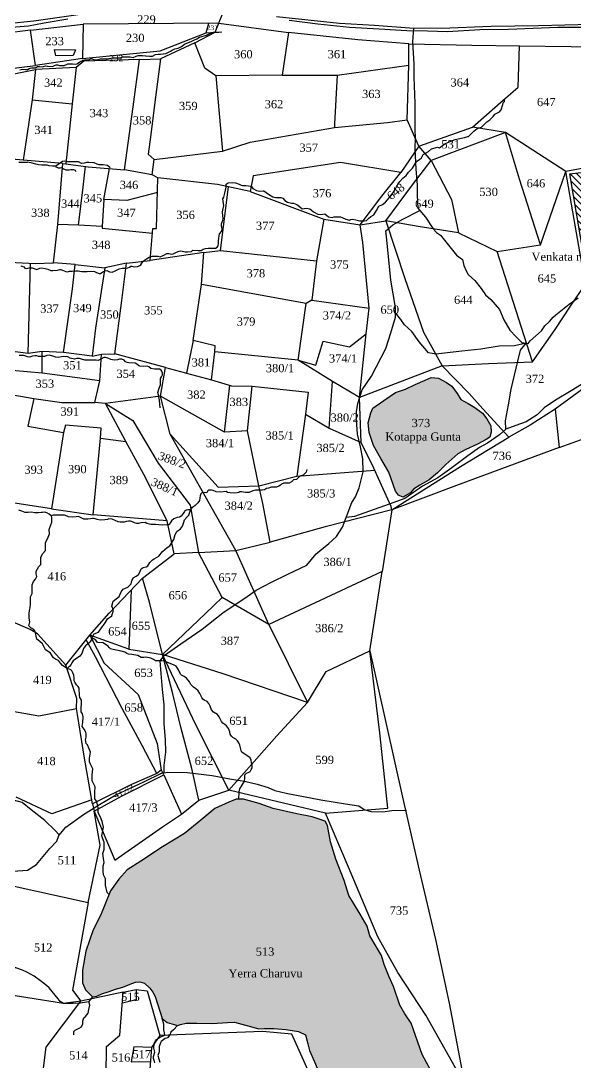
# Model space of a CAD drawing. Header units: millimetres. Extents: x 3958 to 5988, y -2486 to -161.
# Drawn here: x 5368.1 to 5594, y -1207.3 to -783.2 of the extents above; entities that cross this region are included whole.
import ezdxf

# ---------------------------------------------------------------- set-up
doc = ezdxf.new("R2010")
doc.units = ezdxf.units.MM
doc.header["$MEASUREMENT"] = 0
for name, color, linetype in [('NALA', 4, 'Continuous'), ('SURVEY_BND', 7, 'Continuous'), ('SURVEY_NO', 7, 'Continuous'), ('VILLAGE_AREA', 1, 'Continuous'), ('WATER_BODY', 4, 'Continuous')]:
    doc.layers.add(name, color=color, linetype=linetype)
doc.layers.add('ROAD', color=1, linetype='Continuous', lineweight=25)
doc.styles.get("Standard").update_dxf_attribs({"font": 'TIMES.TTF'})

msp = doc.modelspace()

# ---------------------------------------------------------------- hatches: boundary and pattern name
at = {"layer": 'VILLAGE_AREA'}
h = msp.add_hatch(dxfattribs=at)
h.set_pattern_fill('ANSI31', color=256, scale=15, angle=90, style=0)
h.paths.add_polyline_path([(5599.83, -844.58), (5591.82, -845.52), (5598.96, -887.93), (5610.33, -882.62), (5606.48, -867.25)])
h.paths.add_polyline_path([(5622.94, -863.15), (5608.82, -867.92), (5612.35, -880.35), (5617.31, -879.63), (5625.86, -874.7)])
h.paths.add_polyline_path([(5617.33, -841.98), (5602.07, -844.32), (5607.23, -865.56), (5611.71, -864.82), (5621.93, -861.01)])
h.paths.add_polyline_path([(5650.33, -839.58), (5638.18, -840.09), (5639.77, -854.74), (5652.02, -851.77)])
h.paths.add_polyline_path([(5575.06, -883.09), (5613.98, -883.09), (5613.98, -876.35), (5575.06, -876.35)], flags=9)
h.paths.add_polyline_path([(5602.44, -865.54), (5611.57, -865.54), (5611.57, -860.42), (5602.44, -860.42)], flags=24)
h.paths.add_polyline_path([(5644.21, -853.16), (5677.56, -853.16), (5677.56, -847.91), (5644.21, -847.91)], flags=9)
h.paths.add_polyline_path([(5641.75, -849.09), (5650.87, -849.09), (5650.87, -843.98), (5641.75, -843.98)], flags=24)
at = {"layer": 'WATER_BODY'}
h = msp.add_hatch(dxfattribs=at)
h.set_pattern_fill('DASH', color=256, scale=15, style=0)
h.paths.add_polyline_path([(4628, -1040.42), (4625.49, -1037.23), (4622.36, -1034.33), (4618.44, -1033.08), (4612.54, -1031.79), (4602.38, -1030.72), (4591.71, -1030.64), (4582.68, -1030.26), (4576.51, -1032.2), (4567.64, -1035.32), (4561.87, -1036.13), (4553.75, -1037.16), (4547.24, -1039.25), (4544.76, -1041.9), (4544, -1047.04), (4543.43, -1051.49), (4543.27, -1055.55), (4544.87, -1059.81), (4547.77, -1063.54), (4552.3, -1066.85), (4555.94, -1069.5), (4561.73, -1072.31), (4567.25, -1075.43), (4571.14, -1077.49), (4571.85, -1077.21), (4572.65, -1076.07), (4572.99, -1073.02), (4572.19, -1069.56), (4572.92, -1065.11), (4575.01, -1063.89), (4582.12, -1062.62), (4587.23, -1061.55), (4598.81, -1059.08), (4603.61, -1058.16), (4609.35, -1057.75), (4616.58, -1058.96), (4623.37, -1059.12), (4628.93, -1058.39), (4631.29, -1056.79), (4631.25, -1052.09), (4629.88, -1046.23)])
h.paths.add_polyline_path([(5065.71, -1042.58), (5062.89, -1039.79), (5061.06, -1034.71), (5060.4, -1025.94), (5059.88, -1019.92), (5058.74, -1012.94), (5056.33, -1008.02), (5051.13, -1003.33), (5043.66, -996.94), (5035.26, -992.91), (5029.36, -989.3), (5019.53, -982.28), (5015.18, -977.81), (5008.96, -973.28), (5002.35, -966.2), (4996.45, -957.94), (4994.27, -953.28), (4991.41, -943.46), (4989.92, -939.2), (4987.29, -937.23), (4981.06, -930.65), (4977.71, -925.55), (4971.01, -917.21), (4967.59, -914.41), (4959.3, -910.2), (4954.05, -907.98), (4949.39, -907.81), (4943.29, -906.59), (4934.7, -904.6), (4929.28, -902.5), (4920.83, -900.21), (4911.63, -898.77), (4905.87, -898.87), (4896.79, -899.99), (4885.01, -900.78), (4872.11, -904.25), (4860.63, -908.81), (4852.32, -914.04), (4846.24, -919.32), (4839.49, -926.27), (4833.41, -933.69), (4826.71, -940.9), (4819.55, -949.65), (4816.84, -956.05), (4812.15, -966.23), (4808.83, -970.24), (4802.72, -974.63), (4797.15, -977.37), (4791.51, -979.91), (4785.52, -982.66), (4783.55, -987.05), (4784.81, -991.17), (4787.09, -992.11), (4792.69, -993.21), (4798.46, -993.88), (4807.23, -994.82), (4811.5, -996.15), (4815.69, -996.7), (4820.59, -998.46), (4825.71, -1002.08), (4826.69, -1005.68), (4825.98, -1010.36), (4825.9, -1019.53), (4826.44, -1026.34), (4827.39, -1030.8), (4830.74, -1037.05), (4835.1, -1045.23), (4838.56, -1053.54), (4840.74, -1060.56), (4841.02, -1064.49), (4840.91, -1072.24), (4840.12, -1082.04), (4838.17, -1089.56), (4836.6, -1094.89), (4836.6, -1101.02), (4837.83, -1105.87), (4842.03, -1111.04), (4846.16, -1114.05), (4849.45, -1116.61), (4851.07, -1118.62), (4852.08, -1121.91), (4852.02, -1129.17), (4850.68, -1138.39), (4850.62, -1143.29), (4850.84, -1150.63), (4850.29, -1156.65), (4847.99, -1164.3), (4843.86, -1173.2), (4838.45, -1181.22), (4835.82, -1186.98), (4831.07, -1197.37), (4827.27, -1202.07), (4825.99, -1206.58), (4826.32, -1210.57), (4827.38, -1214.47), (4829.22, -1218.32), (4831.18, -1223.31), (4835.03, -1229.55), (4836.93, -1233.18), (4839.28, -1238.78), (4841.29, -1242.12), (4845.31, -1245.74), (4855.87, -1253.52), (4863.35, -1259.21), (4867.04, -1261.94), (4875.48, -1269.66), (4884.86, -1278.47), (4891.17, -1283.45), (4897.76, -1289.69), (4900.61, -1292.05), (4905.75, -1295.34), (4911.72, -1297.91), (4915.07, -1299.02), (4918.07, -1298.73), (4922.82, -1298.14), (4928.3, -1296.94), (4932.67, -1295.62), (4936.87, -1293.83), (4942.8, -1292.07), (4947.28, -1291.25), (4951.32, -1290.49), (4956.71, -1288.37), (4958.37, -1288.27), (4967.26, -1289.86), (4970.43, -1289.96), (4973.13, -1289.51), (4978.1, -1286.92), (4980.78, -1284.27), (4982.54, -1280.69), (4983.92, -1276.65), (4985.51, -1267.81), (4987.17, -1262.44), (4989.86, -1257.32), (4992.13, -1254.98), (4996.2, -1253.36), (5001.58, -1252.4), (5003.48, -1252.02), (5007.82, -1250.47), (5013.5, -1249.36), (5016.05, -1248.36), (5020.11, -1246.91), (5023.53, -1246.53), (5028.53, -1246.67), (5032.18, -1246.22), (5038.19, -1244.93), (5042.43, -1243.21), (5045.47, -1240.87), (5048.53, -1236.53), (5048.88, -1233.96), (5048.98, -1232.14), (5047.95, -1226.97), (5047.23, -1223.43), (5046.01, -1217.93), (5044.01, -1214), (5040.15, -1204.81), (5038.05, -1191.57), (5037.11, -1186.61), (5036.6, -1180.77), (5035.29, -1173.85), (5035.01, -1168.38), (5034.67, -1164.56), (5034.84, -1161.87), (5035.39, -1155.69), (5035.91, -1152.73), (5035.77, -1148.74), (5035.73, -1141.93), (5035.7, -1132.71), (5035.28, -1130.34), (5034.66, -1127.82), (5033.9, -1123.97), (5033.52, -1121.59), (5034.42, -1118.94), (5035.29, -1117.39), (5035.6, -1116.36), (5037.77, -1114.19), (5041.22, -1112.26), (5043.27, -1111.26), (5048.48, -1109.92), (5056.51, -1107.92), (5061.34, -1106.85), (5063.16, -1106.2), (5064.27, -1105.06), (5065.2, -1103.17), (5065.44, -1100.39), (5065.51, -1096.05), (5065.89, -1092.74), (5066.72, -1089.66), (5067.79, -1087.9), (5071.31, -1086.25), (5076.34, -1085.08), (5081.62, -1083.22), (5084, -1081.07), (5085.13, -1079.38), (5085.48, -1075.21), (5085.34, -1067.86), (5084.24, -1062.63), (5081.03, -1056.16), (5078.54, -1052.55), (5074.51, -1048.79), (5069.82, -1045.47)])
h.paths.add_polyline_path([(5501.79, -1139.43), (5499.92, -1133.38), (5496.5, -1124.58), (5494.24, -1117.65), (5493.06, -1110.94), (5492.11, -1109.21), (5486.76, -1107.38), (5480.59, -1106.22), (5470.97, -1103.97), (5465.17, -1101.96), (5458.83, -1100.17), (5455.83, -1100.17), (5452.87, -1101.37), (5447.2, -1104), (5441.53, -1108.76), (5434.76, -1114.21), (5425.91, -1119.66), (5417.09, -1125.48), (5411.42, -1129.03), (5408.1, -1132.83), (5404.71, -1137.55), (5400.59, -1147.54), (5397.63, -1153.49), (5394.67, -1162.11), (5393.22, -1169.81), (5393.22, -1175.02), (5394.45, -1177.84), (5397.31, -1180.69), (5399.14, -1180.51), (5401.11, -1179.46), (5404.14, -1178.6), (5406.68, -1177.64), (5409.71, -1176.81), (5412.67, -1175.58), (5414.83, -1174.68), (5416.56, -1174.62), (5418.53, -1175.18), (5420.63, -1177.21), (5421.9, -1178.78), (5422.82, -1180.63), (5423.91, -1184.04), (5425.76, -1189.5), (5427.7, -1191.13), (5430.57, -1191.96), (5432.01, -1192.44), (5433.18, -1192.02), (5435.56, -1191.42), (5439.9, -1191.4), (5446.02, -1191.55), (5452.3, -1191.11), (5455.24, -1190.99), (5459.6, -1192.31), (5465.16, -1193.7), (5467.45, -1193.58), (5471.17, -1193.58), (5476.04, -1194.01), (5481.25, -1194.82), (5484.05, -1196.23), (5485.01, -1199.91), (5485.79, -1202.58), (5487.73, -1207.26), (5490.21, -1213.01), (5491.59, -1216.16), (5492.27, -1218.52), (5493.04, -1222.18), (5493.1, -1226.22), (5492.42, -1227.82), (5491.18, -1231.19), (5488.13, -1235.48), (5487.26, -1238.11), (5485.61, -1241.26), (5484.47, -1243.14), (5482.44, -1245.92), (5480.9, -1248.7), (5479.66, -1252.07), (5479.66, -1253.99), (5479.84, -1254.35), (5480.3, -1254.32), (5481.5, -1253.91), (5482.94, -1252.52), (5485.22, -1250.7), (5488.72, -1248.25), (5491.03, -1247.11), (5493.72, -1246.08), (5496.82, -1244.36), (5498.85, -1242.48), (5501.14, -1240.84), (5502.4, -1239.7), (5504.98, -1237.7), (5508.14, -1236.54), (5510.57, -1234.33), (5513.53, -1232.55), (5516.79, -1231.39), (5518.25, -1230.69), (5520.3, -1229.3), (5522.47, -1228.7), (5525.24, -1228.73), (5527.2, -1228.61), (5527.84, -1228.17), (5528.88, -1227.65), (5529.35, -1227.54), (5537.97, -1222.52), (5537.62, -1222.04), (5537.83, -1220.45), (5537.36, -1216.79), (5536.8, -1213.8), (5535.18, -1210.7), (5531.62, -1204.17), (5527.17, -1191.4), (5524.57, -1187.67), (5522.59, -1184.08), (5519.95, -1176.49), (5518.01, -1172.34), (5516.21, -1167.53), (5515.12, -1163.9), (5510.25, -1155.82), (5509.19, -1151.88), (5506.41, -1147.06)])
h.paths.add_polyline_path([(5543.73, -931.96), (5541.53, -930.54), (5538.29, -928.72), (5535.35, -928.49), (5532.8, -929.49), (5528.75, -931.31), (5524.89, -933.2), (5520.79, -934.59), (5516.07, -937.88), (5511.59, -940.97), (5510.74, -942.9), (5509.58, -946.87), (5510.01, -950.83), (5511.78, -956.19), (5514.76, -961.44), (5518.01, -967.06), (5520.79, -974.7), (5521.99, -976.44), (5523.73, -977.21), (5526.93, -975.48), (5528.09, -973.98), (5530.65, -972.3), (5534.43, -970.17), (5537.91, -967.28), (5541.28, -963.84), (5546.11, -959.59), (5549.39, -957.74), (5554.22, -955.66), (5557.69, -953.77), (5559.16, -952.73), (5559.7, -950.68), (5559.58, -948.14), (5558.04, -945.25), (5556.26, -942.97), (5553.05, -940.62), (5550.41, -939.06), (5547.44, -937.48), (5545.89, -934.93)])
h.paths.add_polyline_path([(4582.6, -1046.84), (4593.15, -1046.84), (4593.15, -1041.59), (4582.6, -1041.59)], flags=24)
h.paths.add_polyline_path([(4913.46, -1114.79), (4957.15, -1114.79), (4957.15, -1109.64), (4913.46, -1109.64)], flags=24)
h.paths.add_polyline_path([(4924.14, -1107.02), (4930.79, -1107.02), (4930.79, -1101.9), (4924.14, -1101.9)], flags=24)
h.paths.add_polyline_path([(5451.84, -1173.78), (5483.13, -1173.78), (5483.13, -1168.51), (5451.84, -1168.51)], flags=24)
h.paths.add_polyline_path([(5463, -1164.9), (5472.12, -1164.9), (5472.12, -1159.8), (5463, -1159.8)], flags=24)
h.paths.add_polyline_path([(5515.5, -956.36), (5547.79, -956.36), (5547.79, -949.74), (5515.5, -949.74)], flags=24)
h.paths.add_polyline_path([(5526.48, -949.57), (5535.61, -949.57), (5535.61, -944.45), (5526.48, -944.45)], flags=24)

# ---------------------------------------------------------------- linework, layer by layer
at = {"layer": 'NALA'}
for points in [[(5367.76, -803.11), (5368.78, -802.86), (5370.02, -803.05), (5370.89, -803.05), (5371.55, -802.65), (5371.96, -802.43), (5372.55, -802.33), (5373.06, -802.33), (5373.98, -802.33), (5374.53, -802.05), (5374.93, -801.84), (5375.7, -801.76), (5376.85, -801.95), (5378.31, -801.56), (5379.06, -801.61), (5379.33, -801.65), (5381.09, -801.73), (5381.87, -801.32), (5382.57, -801.15), (5383.08, -801.15), (5383.85, -801.3), (5384.42, -801.3), (5385.19, -801.43), (5385.85, -801.3), (5386.72, -800.92), (5387.25, -800.67), (5388.63, -800.67), (5389.16, -800.64), (5390.31, -800.86), (5390.95, -800.62), (5391.59, -800.26), (5392.14, -799.88), (5392.96, -799.5), (5393.4, -799.14), (5394.13, -799.09), (5394.68, -799.05), (5395.12, -799.05), (5395.78, -799.07), (5396.38, -798.73), (5396.72, -798.58), (5397.95, -798.86), (5398.84, -799.12), (5399.7, -798.88), (5400.63, -798.65), (5401.29, -798.65), (5401.99, -798.65), (5403.37, -798.69), (5405.51, -798.22), (5407.04, -798.22), (5407.67, -798.22), (5408.74, -798.22), (5409.4, -797.86), (5410.42, -797.78), (5411.16, -797.78), (5412.22, -797.84), (5412.67, -797.9), (5413.92, -798.14), (5415.07, -797.54), (5415.9, -797.29), (5417.66, -797.27), (5418.88, -797.46), (5419.07, -797.46), (5420.55, -797.61), (5421.82, -797.53), (5423.05, -796.87), (5424.03, -796.7), (5425.07, -796.7), (5427.24, -796.44), (5429.07, -795.52), (5429.8, -795.1), (5430.86, -794.63), (5432.3, -794.25), (5433.64, -793.66), (5434.82, -792.67), (5436.43, -791.99), (5437.56, -791.61), (5438.11, -791.33), (5438.9, -790.93), (5439.81, -790.48), (5440.98, -789.89), (5443.73, -789.07), (5445.2, -788.27), (5446.64, -787.84), (5448.75, -787.78), (5449.98, -787.59)], [(5528.15, -786.03), (5527.76, -791.79), (5528.28, -800.83), (5528.28, -806.07), (5528.61, -816.67), (5528.61, -823.81), (5528.61, -827.74), (5528.74, -830.69), (5528.67, -835.3), (5529, -843.62), (5529.66, -850.04), (5529.66, -854.28), (5529.92, -859.52), (5532.94, -863.13), (5536.09, -867.91), (5537.46, -869.35), (5539.1, -870.46), (5545.68, -878.62), (5548.11, -880.45), (5548.63, -882.87), (5549.55, -885.04), (5550.33, -886.48), (5553.02, -888.97), (5555.65, -892.18), (5557.48, -894.73), (5559.65, -896.63), (5563.19, -900.81), (5564.96, -905), (5567.39, -909.19), (5569.88, -911.94), (5572.18, -914.17), (5574.87, -914.56), (5575.59, -913.58), (5580.24, -909.45), (5581.56, -907.42), (5583.52, -905.65), (5585.03, -903.82), (5586.15, -902.9), (5591.53, -898.62), (5595.21, -895.94)], [(5368.08, -883.03), (5369.32, -883.43), (5369.81, -883.9), (5370.6, -884.06), (5371.56, -883.76), (5372.8, -883.8), (5374.72, -884.46), (5375.94, -883.97), (5376.62, -883.73), (5378.07, -884.04), (5379.19, -884.39), (5380.43, -884.92), (5381.2, -884.88), (5383.12, -884.78), (5384.08, -884.48), (5384.45, -884.46), (5386.53, -885.21), (5387.14, -885.4), (5387.93, -885.19), (5389.08, -885.09), (5390.51, -885), (5391.54, -885), (5392.17, -885.19), (5392.99, -885.21), (5393.55, -885.21), (5395.19, -885.21), (5396.36, -885.19), (5398.2, -885.28), (5399.02, -885.65), (5400.05, -886.05), (5400.57, -886.07), (5401.6, -885.42), (5402.51, -884.98), (5403.19, -884.91), (5404.24, -885.47), (5405.34, -885.54), (5406.3, -885.09), (5408.23, -884.19), (5409.49, -883.85), (5411.1, -883.95), (5411.75, -883.77), (5412.39, -883.5), (5412.94, -883.14), (5413.33, -883.08), (5414.33, -883.32), (5415.64, -883.27), (5416.09, -883.08), (5416.59, -882.77), (5417.01, -882.51), (5417.4, -881.88), (5417.83, -881.17), (5418.46, -880.67), (5419.38, -880.09), (5420.45, -879.44), (5421.58, -879.04), (5423.06, -878.99), (5423.98, -879.02), (5424.86, -879.27), (5426.46, -878.67), (5427.62, -878.01), (5428.49, -878.01), (5429.51, -878.17), (5430.17, -878.14), (5431.06, -877.72), (5431.54, -877.38), (5432.61, -876.93), (5433.37, -876.91), (5435.03, -877.2), (5436.08, -877.2), (5437.66, -877.17), (5438.18, -876.65), (5440.38, -876.66), (5441.64, -876.77), (5442.45, -876.14), (5443.37, -875.9), (5444.45, -875.74), (5446.29, -875.74), (5447.47, -875.72), (5448.18, -875.35), (5448.5, -874.85), (5448.65, -873.8), (5448.71, -872.75), (5448.79, -871.78), (5448.94, -870.7), (5449.1, -870), (5449.99, -868.78), (5450.15, -867.73), (5449.94, -866.81), (5449.94, -865.86), (5450.49, -864.37), (5450.63, -863.55), (5450.42, -862.79), (5450.28, -860.96), (5450.63, -859.68), (5450.86, -858.5), (5450.52, -856.58), (5450.44, -855.66), (5450.86, -854.95), (5451.21, -853.39), (5451.73, -850.93), (5451.84, -849.72), (5452.65, -849.17), (5454.57, -849.01), (5455.65, -849.14), (5457.07, -849.64), (5457.91, -850.14), (5458.51, -850.3), (5459.8, -850.3), (5460.93, -850.32), (5461.82, -850.58), (5462.22, -850.77), (5462.61, -851.42), (5464.08, -852.29), (5465.53, -852.53), (5466.84, -852.45), (5467.19, -852.45), (5468.99, -853.81), (5470.8, -854.89), (5471.91, -855.13), (5474.09, -855.15), (5474.88, -855.47), (5475.72, -856.33), (5476.74, -857.07), (5478.45, -857.46), (5479.26, -857.46), (5480.53, -857.96), (5481.62, -858.84), (5482.75, -859.79), (5483.51, -859.65), (5484.48, -859.47), (5485.85, -859.71), (5486.48, -860.13), (5487.43, -860.99), (5489.11, -861.86), (5490.29, -862.07), (5491.92, -861.83), (5493.48, -862.94), (5494.92, -863.26), (5495.61, -863.02), (5496.92, -862.97), (5498.32, -862.97), (5499.08, -863.23), (5500.47, -863.97), (5501.99, -864.36), (5502.44, -864.12), (5503.41, -863.94), (5504.6, -864.18), (5506.2, -864.57), (5506.94, -864.57), (5508.07, -864.6), (5508.93, -864.54), (5509.75, -863.65), (5510.67, -862.86), (5511.91, -862.17), (5513.04, -860.47), (5513.96, -858.71), (5515.53, -857.97), (5516.74, -857), (5519, -854.32), (5520.56, -852.09), (5521.13, -850.77), (5522.11, -849.22), (5522.5, -848.67), (5523.82, -847.32), (5525.16, -846.22), (5526.08, -844.83), (5527.66, -843.17), (5529.37, -840.43), (5530.63, -839.51), (5531.37, -839.01), (5532, -837.62), (5534.21, -836.44), (5535.48, -835.32), (5537.89, -834.67), (5538.71, -834.85), (5539.94, -833.93), (5540.89, -833.28), (5542.65, -832.49), (5545.02, -831.52), (5548.83, -830.68), (5550.25, -830.28), (5550.51, -830.26), (5552.67, -828.12), (5554.09, -827.04), (5555.85, -826.52), (5556.72, -825.57), (5558.01, -824.36), (5559.22, -823.52), (5560.53, -822.19), (5561.22, -821.19), (5563.07, -820.18), (5563.8, -819.36), (5564.46, -817.29), (5564.62, -816.61), (5565.12, -815.98), (5565.17, -815.16)], [(5404.48, -842.99), (5403.43, -842.09), (5401.75, -841.8), (5400.05, -841.8), (5399.19, -841.55), (5398.07, -841.07), (5395.8, -840.9), (5394.85, -840.92), (5393.98, -841.21), (5392.89, -841.26), (5391.59, -840.65), (5390.42, -840.55), (5389.6, -840.55), (5388.57, -840.55), (5387.18, -840.55), (5385.96, -840.31), (5385.16, -840.53), (5383.94, -841.23), (5382.82, -842.06), (5382.36, -842.31), (5381.04, -842.31), (5379.65, -842.26), (5378.92, -841.97), (5377.6, -841.97), (5376.68, -841.97), (5375.38, -841.89), (5374.19, -841.6), (5372.82, -841.16), (5371.03, -840.72), (5370.66, -840.85), (5369.52, -840.85), (5368.69, -840.85), (5367.37, -840.85)], [(5390.73, -844.63), (5390.37, -844.07), (5389.54, -843.85), (5389.05, -843.85), (5388.51, -843.92), (5387.85, -844.04), (5387.12, -844.05), (5386.55, -844.05), (5386.06, -843.79), (5385.56, -843.6), (5384.68, -843.08), (5384.2, -843.12), (5383.47, -843.12), (5382.73, -842.82), (5382.36, -842.31)], [(5426.52, -1089.48), (5426.53, -1086.55), (5427.22, -1081.06), (5427.07, -1075.92), (5426.54, -1069.49), (5426.6, -1061.75), (5425.85, -1055.6), (5425.29, -1049), (5424.93, -1043.84), (5426.6, -1041.64), (5433.36, -1037), (5441.99, -1030.94), (5450.5, -1024.35), (5460.38, -1017.62), (5464.01, -1015.09), (5470.2, -1011.85), (5476.86, -1008.62), (5484.6, -1004.88), (5488.4, -1000.22), (5493.63, -996.06), (5496.8, -993.27), (5499.24, -989.48), (5502.97, -979.36), (5504.51, -977.04), (5506.01, -973.42), (5507.61, -966.92), (5507.51, -961.56), (5506.53, -956.65), (5505.3, -951.59), (5504.83, -945.74), (5504.83, -942.46), (5505.38, -939), (5507.13, -933.5), (5511.04, -927.92), (5516.85, -916.59), (5518.81, -910.29), (5520.71, -903.87), (5520.71, -899.89), (5518.89, -888.84), (5517.91, -879.13), (5517.07, -871.15), (5516.79, -868.77), (5519.66, -866.26), (5523.79, -863.95), (5530.73, -860.48)], [(5573.97, -914.43), (5569.26, -915.54), (5563.01, -915.63), (5555.53, -916.95), (5547.79, -917.74), (5537.14, -918.97), (5534.15, -918.35), (5530.36, -913.87), (5527.42, -909.71), (5524.43, -906.98), (5522.93, -904.87), (5520.71, -902.15)], [(5565.71, -949.44), (5565.56, -946.09), (5566.79, -939.58), (5567.94, -933.25), (5569.18, -927.56), (5570.56, -921.8), (5571.7, -917.38), (5573.97, -914.43)], [(5424.95, -940.78), (5424.81, -939.29), (5424.64, -937.82), (5424.32, -936.04), (5423.9, -934.61), (5424.52, -932.83), (5424.98, -931.48), (5425.02, -930.71), (5425.02, -928.9), (5425.49, -928.13), (5425.83, -927.42), (5425.89, -926.7), (5425.63, -925.87), (5425.31, -925.41), (5424.58, -925.12), (5423.78, -925.08), (5422.65, -925.08), (5421.05, -924.72), (5420.33, -924.11), (5419.56, -923.81), (5418.06, -923.95), (5416.69, -923.79), (5416.11, -923.52), (5415.36, -922.96), (5414.76, -922.64), (5412.12, -922.45), (5411.49, -922.39), (5410.83, -922.01), (5410.18, -921.36), (5409.3, -921.04), (5408.35, -921.02), (5407.5, -921.2), (5406.17, -921.4), (5404.86, -921.16), (5403.53, -920.54), (5402.59, -920.29), (5401.94, -920.29), (5400.77, -921.01), (5399.64, -921.49), (5398.84, -921.45), (5398.19, -921.33), (5397.26, -921.33), (5396.42, -921.33), (5395.71, -921.37), (5394.2, -921.37), (5392.91, -920.95), (5392, -920.67), (5390.92, -920.69), (5390.03, -920.97), (5388.24, -920.55), (5387.35, -920.08), (5385.7, -919.9), (5384.65, -920.04), (5383.52, -920.24), (5382.45, -920.14), (5381.22, -919.78), (5379.81, -919.34), (5378.72, -919.55), (5377.75, -919.85), (5376.95, -919.95), (5376.12, -919.95), (5375.37, -919.87), (5374.67, -919.69), (5373.88, -919.65), (5372.92, -919.77), (5372.03, -920.03), (5371.5, -920.15), (5370.8, -920.01), (5369.77, -919.65), (5369.19, -919.47), (5368.58, -919.45), (5367.45, -919.45)], [(5596.53, -931.34), (5592.31, -933.92), (5586, -937.72), (5581.28, -940.83), (5578.51, -943.61), (5574, -946.52), (5569.74, -948), (5565.71, -949.44), (5563.12, -951.84), (5558.26, -955.22), (5554.99, -957), (5550.29, -960.41), (5543.68, -965.19), (5538.05, -969.3), (5531.83, -972.77), (5524.6, -977.78), (5518.13, -980.09), (5504.01, -985.05), (5500.74, -985.41)], [(5484.68, -965.89), (5484.34, -966.98), (5483.15, -968.21), (5481.79, -968.68), (5480.47, -969.99), (5479.28, -970.08), (5478.39, -970.97), (5477.5, -971.52), (5476.73, -971.52), (5476.01, -971.52), (5475.29, -971.56), (5474.31, -971.9), (5473.88, -972.37), (5473.21, -972.71), (5472.36, -973.17), (5471.8, -973.17), (5471.12, -973.17), (5470.15, -973.17), (5469, -973.47), (5468.28, -973.68), (5467.43, -974.24), (5466.41, -974.36), (5465.51, -974.36), (5464.54, -974.36), (5463.69, -974.36), (5462.62, -974.58), (5461.74, -974.97), (5461.14, -975.23), (5460.05, -975.23), (5459.6, -975.23), (5458.81, -975.12), (5458.24, -975), (5457.41, -974.97), (5456.92, -975.27), (5456.32, -975.49), (5455.3, -975.61), (5453.46, -975.49), (5452.4, -975.23), (5451.8, -974.93), (5449.42, -975.12), (5447.69, -974.97), (5446.56, -974.52), (5445.81, -974.33), (5444.75, -974.33), (5444.34, -974.67), (5443.96, -975.38), (5442.79, -975.31), (5441.89, -975.49), (5441.48, -975.8), (5441.14, -976.7), (5441.1, -977.53), (5440.99, -978.54), (5440.23, -979.56), (5439.1, -980.53), (5438.5, -981.19), (5437.87, -981.59), (5437.45, -982.11), (5436.91, -982.29), (5436.14, -982.3), (5435.56, -982.52), (5434.91, -982.8), (5434.82, -983.01), (5434.32, -983.84), (5433.52, -984.91), (5432.8, -985.36), (5431.85, -985.41), (5430.54, -986.03), (5429.51, -986.84), (5429.11, -987.58), (5428.51, -988.4), (5427.59, -988.53), (5425.95, -988.59), (5424.33, -988.43), (5423.07, -988.34), (5421.06, -988.28), (5419.42, -987.86), (5418.86, -987.58), (5417.03, -987.66), (5416.02, -987.91), (5415.35, -987.91), (5414.39, -987.63), (5413.63, -987.27), (5412.77, -986.99), (5412.03, -986.96), (5411.22, -987.16), (5410.2, -987.39), (5408.67, -987.39), (5407.85, -987.29), (5405.32, -986.19), (5403.98, -986.03), (5403.42, -986.23), (5402.3, -986.4), (5400.5, -986.63), (5399.22, -986.34), (5398.44, -986), (5398.03, -985.93), (5397.31, -985.93), (5396.46, -986.06), (5395.4, -986.19), (5394.8, -986.22), (5393.8, -986.09), (5392.44, -985.42), (5391.61, -985.1), (5390.68, -985.15), (5389.27, -985.39), (5387.54, -985.21), (5387, -984.93), (5385.97, -984.57), (5385.11, -984.52), (5383.44, -984.52), (5382.25, -984.52), (5381.32, -984.59), (5380.55, -984.78)], [(5404.09, -1139.06), (5403.37, -1138.28), (5402.62, -1135.19), (5402.6, -1132.6), (5401.85, -1131.04), (5401.69, -1129.57), (5401.71, -1127.39), (5402.07, -1126.02), (5401.81, -1124.44), (5401.61, -1122.33), (5402.12, -1120.67), (5402.14, -1117.72), (5401.51, -1116.36), (5401.2, -1115.2), (5401.32, -1114.53), (5401.8, -1111.65), (5401.22, -1109.35), (5400.6, -1107.48), (5399.64, -1105.78), (5399.64, -1103.69), (5399.04, -1101.21), (5398.27, -1100.02), (5398.27, -1097.4), (5398.36, -1095.19), (5397.93, -1094.06), (5397.16, -1092.69), (5397.21, -1090.25), (5397.45, -1087.82), (5396.52, -1085.99), (5396.13, -1084.95), (5396.13, -1083.57), (5396.55, -1081.1), (5396.03, -1079.67), (5395.37, -1078.07), (5394.81, -1077.54), (5394.54, -1076.08), (5394.74, -1075), (5394.78, -1073.75), (5394.64, -1072.94), (5393.88, -1071.73), (5393.12, -1070.58), (5393.39, -1069.01), (5393.48, -1066.7), (5393.22, -1065.47), (5392.77, -1064.66), (5392.7, -1062.9), (5392.92, -1061.39), (5392.82, -1059.86), (5392.24, -1058.81), (5392.07, -1058.02), (5391.88, -1055.03), (5391.5, -1054.32), (5390.84, -1053.69), (5390.08, -1052.53), (5389.87, -1051.98), (5389.84, -1050.72), (5389.69, -1049.69), (5389.35, -1048.74), (5388.97, -1047.98), (5388.49, -1047.57), (5387.86, -1047.29), (5387.35, -1047.1), (5386.65, -1046.76), (5385.15, -1045.81), (5384.33, -1044.78), (5383.48, -1043.76), (5382.27, -1043.24), (5381.43, -1042.64), (5380.91, -1041.88), (5380.22, -1040.71), (5379.34, -1040.07), (5378.26, -1039.41), (5377.59, -1038.35), (5376.93, -1036.99), (5375.84, -1036), (5374.69, -1035.09), (5374.48, -1034.55), (5374.32, -1033.16), (5373.93, -1031.93), (5373.48, -1031.11), (5372.18, -1030.45), (5371.42, -1029.66), (5371.75, -1027.96), (5371.51, -1026.51), (5371.51, -1024.64), (5371.63, -1023.38), (5371.93, -1022.26), (5372.05, -1020.6), (5372.11, -1017.82), (5372.72, -1016.38), (5372.72, -1015.18), (5372.75, -1012.85), (5373.29, -1011.55), (5374.17, -1010.65), (5374.62, -1009.5), (5374.35, -1008.4), (5374.35, -1007.37), (5375.5, -1005.44), (5376.26, -1004.66), (5376.26, -1003.27), (5376.32, -1001.61), (5377.1, -1000.2), (5378.13, -998.94), (5378.16, -996.67), (5378.16, -995.61), (5379.01, -994.1), (5379.52, -992.86), (5379.85, -992.08), (5379.64, -990.42), (5380.43, -988.47), (5380.73, -987.41), (5380.73, -986.47), (5380.73, -985.39), (5380.55, -984.78), (5379.7, -984.12), (5378.68, -983.58), (5377.89, -983.3), (5376.99, -983.4), (5376.44, -983.46), (5375.23, -983.58), (5373.87, -983.58), (5372.4, -983.3), (5371.14, -983.39), (5369.93, -983.45), (5368.51, -982.94), (5367.33, -982.48)], [(5396.98, -1034.7), (5397.97, -1032.88), (5399.78, -1032.13), (5400.7, -1030.86), (5402.48, -1028.34), (5403.4, -1026.81), (5405.27, -1025.5), (5405.85, -1023.29), (5405.16, -1021.54), (5405.76, -1019.53), (5408.21, -1017.71), (5408.99, -1015.78), (5409.79, -1014.69), (5411.72, -1013.83), (5413.05, -1012.49), (5413.36, -1011.23), (5413.91, -1009.99), (5415.09, -1009.36), (5416.13, -1008.7), (5416.59, -1007.78), (5417.22, -1006.43), (5417.94, -1005.83), (5419.27, -1005.58), (5419.9, -1005.12), (5420.7, -1003.86), (5421.77, -1002.68), (5422.49, -1002.25), (5423.44, -1001.82), (5424.41, -1001.19), (5425.83, -999.36), (5426.78, -998.47), (5427.73, -997.66), (5428.85, -996.97), (5430.44, -994.5), (5431.08, -992.42), (5431.74, -991.24), (5433.15, -990.12), (5434.01, -988.97), (5434.59, -987.42), (5434.84, -986.36), (5435.88, -985.18), (5436.57, -984.46), (5437.45, -982.11)], [(5456.9, -1100.17), (5457.04, -1097.19), (5457.36, -1096), (5458.09, -1094.97), (5459.31, -1092.87), (5459.36, -1091.49), (5459.45, -1090.36), (5460.07, -1089.67), (5460.71, -1089.4), (5461.61, -1088.99), (5462.02, -1088.18), (5462.32, -1087.45), (5462.35, -1086.4), (5462.16, -1085.46), (5462, -1084.27), (5461.56, -1083.39), (5461.04, -1082.93), (5459.98, -1082.22), (5458.99, -1081.67), (5458.65, -1081.44), (5458, -1080.89), (5457.38, -1078.26), (5456.94, -1077.2), (5456.39, -1076.38), (5455.77, -1075.78), (5454.53, -1075.11), (5453.98, -1074.58), (5453.4, -1073.67), (5453.33, -1072.78), (5452.8, -1071.42), (5451.98, -1070.32), (5451.24, -1069.75), (5450.41, -1069.31), (5449.93, -1068.62), (5448.94, -1066.72), (5448.21, -1065.71), (5446.68, -1064.73), (5445.86, -1063.81), (5445.23, -1062.27), (5444.71, -1061.19), (5444.11, -1060.46), (5442.82, -1059.84), (5442.27, -1059.52), (5441.88, -1058.85), (5441.03, -1057.11), (5440.36, -1056.07), (5439.44, -1055.2), (5438.5, -1054.6), (5437.41, -1053.53), (5436.81, -1052.36), (5435.59, -1050.86), (5434.7, -1050.27), (5433.59, -1049.67), (5433.27, -1049.39), (5432.72, -1048.41), (5432.33, -1047.58), (5431.92, -1046.87), (5431.37, -1046.07), (5430.58, -1045.58), (5429.64, -1045.17), (5428.54, -1044.76), (5427.66, -1044.34), (5426.7, -1043.98), (5425.64, -1043.84), (5424.93, -1043.84), (5423.85, -1043.84), (5422.98, -1043.82), (5422.22, -1043.33), (5421.07, -1042.83), (5419.12, -1042.4), (5418.21, -1042.56), (5417.22, -1042.51), (5416.53, -1042.12), (5415.84, -1041.69), (5414.23, -1041.48), (5413.33, -1041.32), (5412.02, -1041.21), (5411.26, -1040.86), (5410.51, -1040.33), (5409.06, -1039.9), (5407.13, -1039.58), (5405.77, -1039.21), (5404.67, -1038.91), (5404.16, -1038.4), (5403.73, -1037.83), (5402.67, -1037.16), (5401.63, -1036.57), (5399.4, -1036.34), (5398.66, -1035.41), (5397.56, -1034.77), (5396.98, -1034.7), (5396.75, -1035.39), (5396.29, -1036.28), (5395.81, -1036.72), (5394.45, -1037.75), (5393.65, -1038.83), (5392.98, -1040.86), (5392.15, -1041.92), (5390.43, -1043.2), (5389.46, -1043.82), (5388.96, -1044.63), (5388.68, -1045.23), (5387.97, -1046.11), (5387.71, -1046.36), (5387.08, -1046.97)], [(5365.08, -1129.56), (5370.91, -1129.12), (5374.55, -1126.86), (5379.93, -1120.27), (5382.81, -1117.31), (5383.57, -1115.03), (5386.41, -1111.57), (5393.7, -1106.52), (5400.19, -1102.35), (5406.83, -1098.45), (5418.27, -1093.19), (5425.42, -1089.63), (5428.06, -1089.27), (5435.9, -1089.32), (5446.03, -1090.54), (5453.98, -1092), (5459.31, -1092.87), (5464.48, -1094.03), (5468.93, -1095.39), (5471.61, -1096.66), (5476.27, -1097.77), (5490.33, -1100.42), (5500.45, -1102.14), (5505.87, -1102.9), (5507.95, -1104.47), (5510.78, -1105.18), (5515.64, -1105.43), (5519.34, -1104.87), (5525.26, -1104.67)], [(5383.76, -1114.8), (5382.08, -1112.99), (5377.86, -1108.95), (5372.36, -1104.56), (5368.72, -1101.55), (5364.68, -1100.44), (5359.23, -1099.84), (5350.71, -1099.13), (5340.23, -1099.39), (5335.66, -1100.41), (5328.56, -1101.7), (5326.36, -1101.61), (5322.37, -1103.39), (5318.15, -1103.61), (5312.16, -1103.21), (5303.81, -1103.39), (5300.35, -1104.72), (5297.42, -1104.49)], [(5535.18, -1210.7), (5531.62, -1204.17), (5527.17, -1191.4), (5524.57, -1187.67), (5522.59, -1184.08), (5519.95, -1176.49), (5518.01, -1172.34), (5516.21, -1167.53), (5515.12, -1163.9), (5510.25, -1155.82), (5509.19, -1151.88), (5506.41, -1147.06), (5501.79, -1139.43), (5499.92, -1133.38), (5496.5, -1124.58), (5494.24, -1117.65), (5493.06, -1110.94), (5492.11, -1109.21), (5486.76, -1107.38), (5480.59, -1106.22), (5470.97, -1103.97), (5465.17, -1101.96), (5458.83, -1100.17), (5455.83, -1100.17), (5452.87, -1101.37), (5447.2, -1104), (5441.53, -1108.76), (5434.76, -1114.21), (5425.91, -1119.66), (5417.09, -1125.48), (5411.42, -1129.03), (5408.1, -1132.83), (5404.71, -1137.55), (5400.59, -1147.54), (5397.63, -1153.49), (5394.67, -1162.11), (5393.22, -1169.81), (5393.22, -1175.02), (5394.45, -1177.84), (5397.31, -1180.69), (5399.14, -1180.51), (5401.11, -1179.46), (5404.14, -1178.6), (5406.68, -1177.64), (5409.71, -1176.81), (5412.67, -1175.58), (5414.83, -1174.68), (5416.56, -1174.62), (5418.53, -1175.18), (5420.63, -1177.21), (5421.9, -1178.78), (5422.82, -1180.63), (5423.91, -1184.04), (5425.76, -1189.5), (5427.7, -1191.13), (5430.57, -1191.96), (5432.01, -1192.44), (5433.18, -1192.02), (5435.56, -1191.42), (5439.9, -1191.4), (5446.02, -1191.55), (5452.3, -1191.11), (5455.24, -1190.99), (5459.6, -1192.31), (5465.16, -1193.7), (5467.45, -1193.58), (5471.17, -1193.58), (5476.04, -1194.01), (5481.25, -1194.82), (5484.05, -1196.23), (5485.01, -1199.91), (5485.79, -1202.58), (5487.73, -1207.26), (5490.21, -1213.01)], [(5397.31, -1180.69), (5395.67, -1182.82), (5392.43, -1183.31), (5389.45, -1183.44), (5385.53, -1183.44), (5384.23, -1182.57), (5383.42, -1181.51), (5382.11, -1180.02), (5379.75, -1177.04), (5378.63, -1176.05), (5376.15, -1174.25), (5373.54, -1172.26), (5370.55, -1170.65), (5368.87, -1169.84), (5366.08, -1168.85), (5363.28, -1168.85), (5361.1, -1169.09), (5358.06, -1170.21), (5354.44, -1172.02), (5350.96, -1171.96), (5349.28, -1171.65), (5347.78, -1171.08)], [(5389.78, -1196.23), (5389.7, -1194.91), (5390.24, -1194.25), (5391.89, -1193.42), (5392.88, -1192.97), (5393.38, -1191.69), (5393.42, -1190.5), (5393.75, -1189.3), (5394.53, -1188.76), (5395.52, -1187.4), (5395.9, -1185.92), (5396.19, -1184.09), (5395.86, -1182.56)], [(5422.8, -1207.67), (5422.63, -1207.08), (5422.2, -1205.86), (5422.17, -1205.03), (5422.77, -1203.27), (5422.37, -1201.58), (5422.4, -1199.9), (5422.96, -1198.67), (5423.36, -1198.05), (5424.98, -1197.04), (5426.8, -1196.31), (5426.64, -1195.39), (5426.44, -1194.23), (5426.34, -1192.81), (5426.34, -1191.92), (5425.76, -1189.5)], [(5432.01, -1192.44), (5430.4, -1194.14), (5429.31, -1195.1), (5428.85, -1196.23), (5427.92, -1197.38), (5426.99, -1197.65), (5425.37, -1198.93), (5424.98, -1199.5), (5424.48, -1200.92), (5424.48, -1203.06), (5424.02, -1204.63), (5424.38, -1206.02), (5424.78, -1207.38)]]:
    msp.add_lwpolyline(points, dxfattribs=at)
at = {"layer": 'ROAD'}
for points in [[(5157.69, -820.81), (5174.62, -816.69), (5191.86, -813.28), (5212.6, -808.86), (5234.69, -806.63), (5253.54, -805.02), (5262.52, -804.15), (5283.81, -799.26), (5296.31, -796.52), (5307.96, -794.05), (5319.21, -791.67), (5333.4, -789.14), (5349.46, -786.96), (5362.78, -784.24), (5373.45, -783.23), (5392.44, -780.46)], [(5387.3, -782.47), (5377.64, -784.13), (5371.22, -785.35), (5362.74, -786.02)], [(5472.35, -781.38), (5497.96, -784.1), (5512.17, -784.92), (5526.44, -785.99), (5539.49, -786.18), (5559.71, -785.41), (5579.06, -785.07), (5600.49, -784.54), (5622.86, -784.63), (5635.84, -784.97), (5659.39, -785.36), (5680.5, -785.07), (5700.57, -784.59), (5710.85, -782.45)], [(5714.1, -782.84), (5709.16, -784.49), (5701.29, -785.54), (5686.06, -786.42), (5670.97, -786.53), (5657.79, -786.59), (5650.89, -786.8), (5632.45, -786.49), (5620.3, -786.06), (5612.21, -785.89), (5606.39, -785.85), (5596.62, -785.89), (5586.92, -785.89), (5566.79, -786.73), (5555.19, -786.87), (5541.89, -787.61), (5533.84, -787.44), (5525.32, -787.27), (5514.18, -786.56), (5502.08, -785.92), (5489.18, -784.57), (5477.49, -783.05)]]:
    msp.add_lwpolyline(points, dxfattribs=at)
at = {"layer": 'SURVEY_BND'}
for points in [[(5474.63, -805.26), (5447.57, -805.57), (5443.08, -802.46), (5439.01, -792.08), (5447.36, -787.82), (5451.82, -776.61)], [(5393.33, -798.54), (5374.07, -801.33), (5372.11, -786.91), (5393.54, -784.48)], [(5448.85, -784.07), (5393.54, -784.48), (5393.33, -798.54), (5424.91, -795.35), (5443.69, -788.01), (5444.75, -784.1)], [(5448.85, -784.07), (5477.17, -787.87)], [(5372.11, -786.91), (5361.33, -788.28), (5339.08, -794.53), (5329.89, -809.93), (5339.8, -807.99), (5352.08, -805.12), (5362.95, -802.68), (5374.07, -801.33)], [(5443.69, -788.01), (5447.36, -787.82)], [(5526.15, -792.6), (5505.43, -790.85), (5477.17, -787.87), (5474.63, -805.26), (5496.98, -805.35), (5526.15, -801.21)], [(5439.01, -792.08), (5425.1, -798.71), (5422.54, -817.33), (5421.07, -829.45), (5420.03, -837.51), (5422.49, -839.69)], [(5530.3, -834.28), (5525.55, -823.48), (5526.15, -801.21), (5526.15, -792.6), (5551.92, -793.14), (5571.24, -793.33)], [(5604.85, -841.81), (5590.11, -844.52), (5565.59, -828.59), (5552.15, -826.5), (5563.6, -816.44), (5570.73, -810.13), (5571.24, -793.33), (5602.82, -793.8), (5611.21, -794.05)], [(5416.51, -798.96), (5393.76, -799.58), (5390.66, -802.23), (5389.02, -817.03), (5386.49, -841.36), (5395.57, -842.58), (5410.44, -843.85)], [(5421.7, -845.96), (5410.44, -843.85), (5413.92, -818.17), (5416.51, -798.96), (5425.1, -798.71)], [(5362.69, -839.34), (5343.68, -838.94), (5345.35, -816.09), (5345.31, -808.73), (5374.16, -802.97)], [(5390.66, -802.23), (5374.16, -802.97), (5372.81, -815.36), (5389.02, -817.03)], [(5447.57, -805.57), (5450.32, -836.27)], [(5496.98, -805.35), (5495.86, -825.11), (5495.86, -826.63), (5517.47, -824.56), (5525.55, -823.48)], [(5372.81, -815.36), (5369.1, -839.89)], [(5530.3, -834.28), (5522.95, -844.93), (5498.3, -840.88), (5462.84, -846.36), (5461.56, -852.64), (5448.26, -849.78), (5424, -847.16), (5421.7, -845.96), (5422.49, -839.69), (5450.32, -836.27), (5461.61, -832.62), (5495.86, -826.63)], [(5565.59, -828.59), (5535.27, -840.08), (5530.3, -834.28), (5552.15, -826.5)], [(5579.82, -874.47), (5571.29, -847.72), (5565.59, -828.59)], [(5385.19, -841.29), (5362.69, -839.34), (5363.26, -840.85), (5360.85, -881.4), (5374.04, -881.95), (5381.45, -881.76), (5383.17, -866.09)], [(5391.61, -866.43), (5383.17, -866.09), (5385.19, -841.29), (5386.49, -841.36)], [(5402.01, -855.98), (5401.31, -866.88), (5391.61, -866.43), (5393.5, -850.87), (5394.44, -842.42)], [(5423.83, -853.1), (5411.27, -856.34), (5402.01, -855.98), (5404.27, -843.32)], [(5506.38, -866.29), (5516.8, -864.68), (5527.67, -849.95), (5535.27, -840.08)], [(5535.27, -840.08), (5543.55, -855.91), (5546.49, -869.55), (5562.22, -877.16)], [(5442.73, -877.6), (5420.85, -880.81), (5421.87, -867.8), (5423.4, -867.75), (5424, -847.16)], [(5461.56, -852.64), (5491.55, -864.01), (5506.38, -866.29), (5515.23, -854.6), (5522.95, -844.93)], [(5576.62, -922.07), (5562.22, -877.16), (5579.82, -874.47), (5590.11, -844.52)], [(5624.02, -859.9), (5627.81, -875.18), (5612.41, -884.01), (5598.17, -890.44), (5593.56, -864.08), (5590.11, -844.52)], [(5449.53, -876.66), (5452.79, -850.75)], [(5491.55, -864.01), (5488.62, -880.97), (5486.67, -896.97), (5510.06, -900.22)], [(5546.49, -869.55), (5530.04, -866.97), (5516.8, -864.68)], [(5516.8, -864.68), (5524.59, -888.07), (5532.21, -909.98), (5539.84, -923.67)], [(5401.31, -866.88), (5401.33, -867.69), (5421.72, -869.63)], [(5539.84, -923.67), (5506.12, -936.66), (5508.8, -910.69), (5510.06, -900.22), (5507.43, -873.51), (5506.38, -866.29)], [(5486.67, -896.97), (5484.44, -898.26), (5441.77, -890.51), (5442.73, -877.6), (5449.53, -876.66), (5488.62, -880.97)], [(5385.5, -918.32), (5376.84, -917.8), (5371.14, -918.74), (5372.08, -881.87)], [(5390.23, -882.37), (5381.45, -881.76)], [(5411.2, -881.91), (5402.32, -883.72), (5398.57, -908.35), (5397.27, -919.81), (5400.98, -918.94), (5406.46, -918.8)], [(5427.09, -924.32), (5406.46, -918.8), (5409.3, -897.04), (5411.2, -881.91), (5420.85, -880.81)], [(5397.27, -919.81), (5385.5, -918.32), (5389.16, -892.4), (5390.23, -882.37), (5402.32, -883.72)], [(5481.14, -921.39), (5447.24, -918.02), (5447.3, -915.52), (5438.37, -913.38), (5441.77, -890.51)], [(5585.8, -941.38), (5575.57, -947.86), (5566.92, -952.78), (5556.38, -941.16), (5550.77, -934.95), (5539.84, -923.67), (5558.65, -922.81), (5576.62, -922.07), (5585.78, -908.94), (5592.03, -899.46), (5598.17, -890.44)], [(5481.14, -921.39), (5484.44, -898.26)], [(5371.14, -918.74), (5363.79, -917.69), (5357.6, -916.94), (5357.48, -903.05)], [(5506.12, -936.66), (5495.14, -930.04), (5481.14, -921.39), (5488.34, -923.48), (5491.26, -913.65), (5502.01, -915.98), (5508.8, -910.69)], [(5438.37, -913.38), (5435.67, -926.67), (5445.77, -929.35), (5447.24, -918.02)], [(5376.8, -926.65), (5352.23, -924.57), (5352.29, -917.96)], [(5400.34, -929.83), (5376.8, -926.65), (5376.84, -917.8)], [(5425.08, -936.07), (5402.7, -939.03), (5398.28, -938.59), (5400.34, -929.83), (5400.98, -918.94)], [(5451.14, -950.76), (5425.08, -936.07), (5427.09, -924.32), (5435.22, -926.51), (5435.67, -926.67)], [(5603, -928.66), (5585.8, -941.38), (5587.47, -956.98), (5608.61, -949.37), (5622.94, -943.83), (5638.42, -936.83), (5648.86, -932.3), (5662.67, -926.95)], [(5445.77, -929.35), (5453.94, -931.82), (5462.38, -931.98), (5485.2, -934.48), (5484.05, -943.39), (5493.8, -949.09), (5495.14, -930.04)], [(5460.45, -950.13), (5451.14, -950.76), (5453.24, -931.61)], [(5465.13, -972.62), (5460.45, -950.13), (5462.38, -931.98)], [(5380.6, -981.97), (5360.44, -978.83), (5363.85, -961.31), (5362.67, -960.59), (5364.84, -935.57), (5373.38, -936.96), (5370.97, -948.27), (5385.59, -950.88)], [(5373.38, -936.96), (5384.89, -938.63), (5398.28, -938.59)], [(5429.03, -951.56), (5425.08, -936.07)], [(5519.29, -982.31), (5519.05, -980.93), (5515, -972.3), (5511.94, -965.45), (5506.79, -954.98), (5506.12, -936.66)], [(5402.7, -939.03), (5413.72, -945.91), (5424.14, -963.3), (5437.08, -980.5), (5440.53, -999.73), (5455.71, -998.9)], [(5440.53, -999.73), (5430.63, -1000.32), (5427.8, -986.77), (5418.24, -967.9), (5410.93, -954.55), (5402.7, -939.03)], [(5484.05, -943.39), (5480.6, -968.61), (5512.3, -966.24)], [(5400.59, -953.19), (5400.91, -949.05), (5386.38, -947.81), (5385.59, -950.88), (5380.6, -981.97), (5397.58, -984.4)], [(5493.8, -949.09), (5506.79, -954.98)], [(5427.8, -986.77), (5397.58, -984.4), (5400.59, -953.19), (5410.93, -954.55)], [(5455.71, -998.9), (5429.03, -951.56), (5448.55, -973.16), (5465.13, -972.62)], [(5587.47, -956.98), (5545.64, -972.45), (5519.29, -982.31), (5547.24, -964.74), (5566.92, -952.78)], [(5519.29, -982.31), (5492.18, -989.26), (5469.67, -995.5), (5466.69, -979.81), (5465.13, -972.62), (5480.6, -968.61)], [(5519.29, -982.31), (5515.28, -1007.42), (5469.15, -1029.05), (5455.71, -998.9), (5469.67, -995.5)], [(5386.51, -1045.61), (5396.3, -1033.38), (5404.13, -1024.5), (5417.67, -1010.23), (5430.63, -1000.32)], [(5469.15, -1029.05), (5450.13, -1018.03), (5440.53, -999.73)], [(5469.15, -1029.05), (5484.87, -1060.79), (5492.56, -1048.14), (5510.32, -1039.75), (5515.28, -1007.42)], [(5425.82, -1041.25), (5420.54, -1020), (5417.67, -1010.23)], [(5413.11, -1015.04), (5412.1, -1039.17), (5425.82, -1041.25)], [(5484.87, -1060.79), (5450.56, -1049.13), (5425.82, -1041.25), (5443.31, -1024.6), (5450.13, -1018.03)], [(5357.42, -1059.96), (5360.4, -1060.67), (5360.89, -1063.66), (5375.45, -1066.33), (5390.77, -1063.26), (5390.9, -1059.22), (5386.51, -1045.61), (5374.89, -1032.83), (5371.99, -1031.14), (5364.05, -1027.65)], [(5396.3, -1033.38), (5402.13, -1044.8), (5415.9, -1057.52), (5423.73, -1077.57), (5425.37, -1088.35), (5423.58, -1089.7), (5417.53, -1078.35), (5409.46, -1063.21), (5398.54, -1042.29), (5394.71, -1035.37)], [(5412.1, -1039.17), (5396.3, -1033.38)], [(5426.38, -1090.36), (5433.64, -1106.28), (5440.71, -1100.68), (5437.76, -1087.75), (5433.29, -1070.85), (5430.1, -1057.32), (5425.82, -1041.25)], [(5440.71, -1100.68), (5452.89, -1096.58), (5439.49, -1069.99), (5425.82, -1041.25)], [(5510.32, -1039.75), (5523.6, -1099.45), (5530.39, -1129.19), (5537.02, -1157.39), (5542.64, -1183.28), (5548.82, -1216.2), (5533.16, -1188.19), (5521.7, -1170.75), (5513.63, -1156.24), (5501.69, -1127.86), (5492.21, -1105.94), (5517.68, -1103.91), (5514.32, -1073.23), (5510.32, -1039.75)], [(5423.58, -1089.7), (5413.21, -1094.25), (5397.36, -1102.16), (5397.36, -1102.16), (5394.14, -1083.45), (5391.25, -1065.78), (5390.77, -1063.26)], [(5492.21, -1105.94), (5452.89, -1096.58), (5472.46, -1074.46), (5484.87, -1060.79)], [(5397.36, -1102.16), (5398.08, -1105.11), (5409.16, -1098.93), (5426.38, -1090.36), (5425.33, -1088.1)], [(5397.08, -1100.54), (5380.73, -1106.17), (5366.27, -1099.42)], [(5355.08, -1127.95), (5354.87, -1133.39), (5395.51, -1142.31), (5400.47, -1118.93), (5398.08, -1105.11)], [(5398.08, -1105.11), (5406.5, -1125.11), (5425.9, -1111.49), (5433.64, -1106.28)], [(5395.51, -1142.31), (5389.17, -1177.94), (5392.58, -1182.52), (5385.53, -1183.44), (5353.75, -1178.43), (5354.87, -1133.39)], [(5402.79, -1224.63), (5403.03, -1201), (5408.5, -1196.36), (5409.87, -1178.87), (5392.58, -1182.52)], [(5409.87, -1178.87), (5415.13, -1177.78), (5415.13, -1182.01), (5409.52, -1183.33)], [(5415.13, -1177.78), (5419.59, -1178.24), (5424.78, -1196.43), (5421.44, -1201.4), (5419.57, -1224.3)], [(5349.21, -1252.05), (5387.48, -1251.05), (5375.8, -1222.81), (5378.4, -1201.28), (5392.58, -1182.52)], [(5419.57, -1224.3), (5464.31, -1236), (5482.46, -1240.1), (5487.76, -1233.75), (5489.47, -1220.11), (5478.54, -1195.97), (5466.59, -1194.83), (5424.78, -1196.43)], [(5421.44, -1201.4), (5414.21, -1201.04), (5413.13, -1207.24), (5420.98, -1207.07)]]:
    msp.add_lwpolyline(points, dxfattribs=at)
at = {"layer": 'VILLAGE_AREA'}
for points in [[(5381.84, -794.83), (5390.43, -794.93), (5389.53, -797.32), (5382.44, -797.42), (5381.84, -794.83)], [(5610.33, -882.62), (5598.96, -887.93), (5591.82, -845.52), (5599.83, -844.58), (5606.48, -867.25), (5610.33, -882.62)]]:
    msp.add_lwpolyline(points, dxfattribs=at)
at = {"layer": 'WATER_BODY'}
msp.add_lwpolyline([(5523.73, -977.21), (5521.99, -976.44), (5520.79, -974.7), (5518.01, -967.06), (5514.76, -961.44), (5511.78, -956.19), (5510.01, -950.83), (5509.58, -946.87), (5510.74, -942.9), (5511.59, -940.97), (5516.07, -937.88), (5520.79, -934.59), (5524.89, -933.2), (5528.75, -931.31), (5532.8, -929.49), (5535.35, -928.49), (5538.29, -928.72), (5541.53, -930.54), (5543.73, -931.96), (5545.89, -934.93), (5547.44, -937.48), (5550.41, -939.06), (5553.05, -940.62), (5556.26, -942.97), (5558.04, -945.25), (5559.58, -948.14), (5559.7, -950.68), (5559.16, -952.73), (5557.69, -953.77), (5554.22, -955.66), (5549.39, -957.74), (5546.11, -959.59), (5541.28, -963.84), (5537.91, -967.28), (5534.43, -970.17), (5530.65, -972.3), (5528.09, -973.98), (5526.93, -975.48)], close=True, dxfattribs=at)

# ---------------------------------------------------------------- texts
at = {"layer": 'SURVEY_NO'}
for s, height, p in [('229', 3.35, (5415.53, -784.29)), ('230', 3.35, (5410.94, -791.78)), ('231', 2, (5443.85, -786.95)), ('233', 3.35, (5378.12, -793.1)), ('232', 2.5, (5404.17, -799.65)), ('360', 3.35, (5454.99, -798.43)), ('361', 3.35, (5493.13, -798.42)), ('342', 3.35, (5377.59, -810.03)), ('364', 3.35, (5543.18, -809.92)), ('363', 3.35, (5507.13, -814.63)), ('359', 3.35, (5432.56, -819.51)), ('362', 3.35, (5467.47, -818.78)), ('647', 3.35, (5578.39, -817.92)), ('343', 3.35, (5396.18, -822.41)), ('358', 3.35, (5413.76, -825.37)), ('341', 3.35, (5373.63, -829.25)), ('357', 3.35, (5481.62, -836.51)), ('531', 3.35, (5539.47, -835.12)), ('346', 3.35, (5408.42, -851.68)), ('646', 3.35, (5574.19, -851.02)), ('376', 3.35, (5487.05, -855.06)), ('530', 3.35, (5554.89, -854.52)), ('344', 3.35, (5384.53, -859.31)), ('345', 3.35, (5393.68, -857.14)), ('649', 3.35, (5528.74, -859.33)), ('338', 3.35, (5372.29, -863.03)), ('347', 3.35, (5407.37, -863.01)), ('356', 3.35, (5431.46, -863.87)), ('377', 3.35, (5463.92, -868.31)), ('348', 3.35, (5397.08, -876.09)), ('Venkata reddipalli', 3.3504, (5576.18, -880.91)), ('375', 3.35, (5494.11, -884.09)), ('378', 3.35, (5460.1, -887.67)), ('645', 3.35, (5578.65, -889.77)), ('337', 3.35, (5376.04, -902.05)), ('349', 3.35, (5389.42, -901.83)), ('650', 3.35, (5514.64, -902.48)), ('644', 3.35, (5544.61, -898.48)), ('350', 3.35, (5400.44, -904.48)), ('355', 3.35, (5418.34, -902.76)), ('374/2', 3.35, (5491.16, -904.82)), ('379', 3.35, (5456.11, -907.32)), ('374/1', 3.35, (5493.65, -922.34)), ('351', 3.35, (5385.34, -925.14)), ('381', 3.35, (5437.72, -923.96)), ('380/1', 3.35, (5467.96, -926.31)), ('354', 3.35, (5407.11, -928.6)), ('372', 3.35, (5573.79, -930.66)), ('353', 3.35, (5374.13, -932.64)), ('382', 3.35, (5435.87, -937.11)), ('383', 3.35, (5453.15, -940.07)), ('391', 3.35, (5384.28, -943.96)), ('380/2', 3.35, (5494.3, -946.45)), ('373', 3.35, (5527.34, -948.65)), ('384/1', 3.35, (5443.52, -956.83)), ('385/1', 3.35, (5467.82, -953.72)), ('Kotappa Gunta', 3.3504, (5516.6, -954.2)), ('385/2', 3.35, (5488.53, -958.82)), ('736', 3.35, (5560.34, -962.03)), ('393', 3.35, (5369.59, -967.68)), ('390', 3.35, (5387.36, -967.44)), ('389', 3.35, (5404.27, -971.88)), ('385/3', 3.35, (5484.74, -977.32)), ('384/2', 3.35, (5451.13, -982.33)), ('386/1', 3.35, (5491.39, -1005.24)), ('416', 3.35, (5379.02, -1011.09)), ('657', 3.35, (5448.61, -1011.61)), ('656', 3.35, (5428.32, -1018.81)), ('654', 3.35, (5403.72, -1033.52)), ('655', 3.35, (5413.28, -1031.23)), ('386/2', 3.35, (5488.04, -1032.19)), ('387', 3.35, (5449.55, -1037.38)), ('653', 3.35, (5414.35, -1050.4)), ('419', 3.35, (5373.11, -1053.3)), ('658', 3.35, (5410.32, -1064.55)), ('417/1', 3.35, (5397.03, -1070.33)), ('651', 3.35, (5453.06, -1069.94)), ('418', 3.35, (5374.74, -1086.35)), ('652', 3.35, (5438.95, -1086.27)), ('599', 3.35, (5488.13, -1085.87)), ('417/3', 3.35, (5412.3, -1105.28)), ('511', 3.35, (5383.14, -1126.75)), ('735', 3.35, (5518.4, -1147.25)), ('512', 3.35, (5373.45, -1162.26)), ('513', 3.35, (5463.85, -1163.99)), ('Yerra Charuvu', 3.3504, (5452.72, -1172.82)), ('515', 3.35, (5409.01, -1182.37)), ('514', 3.35, (5387.81, -1206.21)), ('516', 3.35, (5405.15, -1207.09)), ('517', 3.35, (5413.61, -1205.76))]:
    msp.add_text(s, height=height, dxfattribs=at).set_placement(p)
for s, height, rotation, p in [('648', 3.35, 39.2574, (5518.98, -856.38)), ('388/2', 3.35, 340.0379, (5423.77, -961.67)), ('388/1', 3.35, 335.5804, (5420.79, -972.17)), ('417/2', 2.5, 24.5425, (5406.66, -1099.95))]:
    msp.add_text(s, height=height, rotation=rotation, dxfattribs=at).set_placement(p)

doc.saveas('drawing.dxf')
